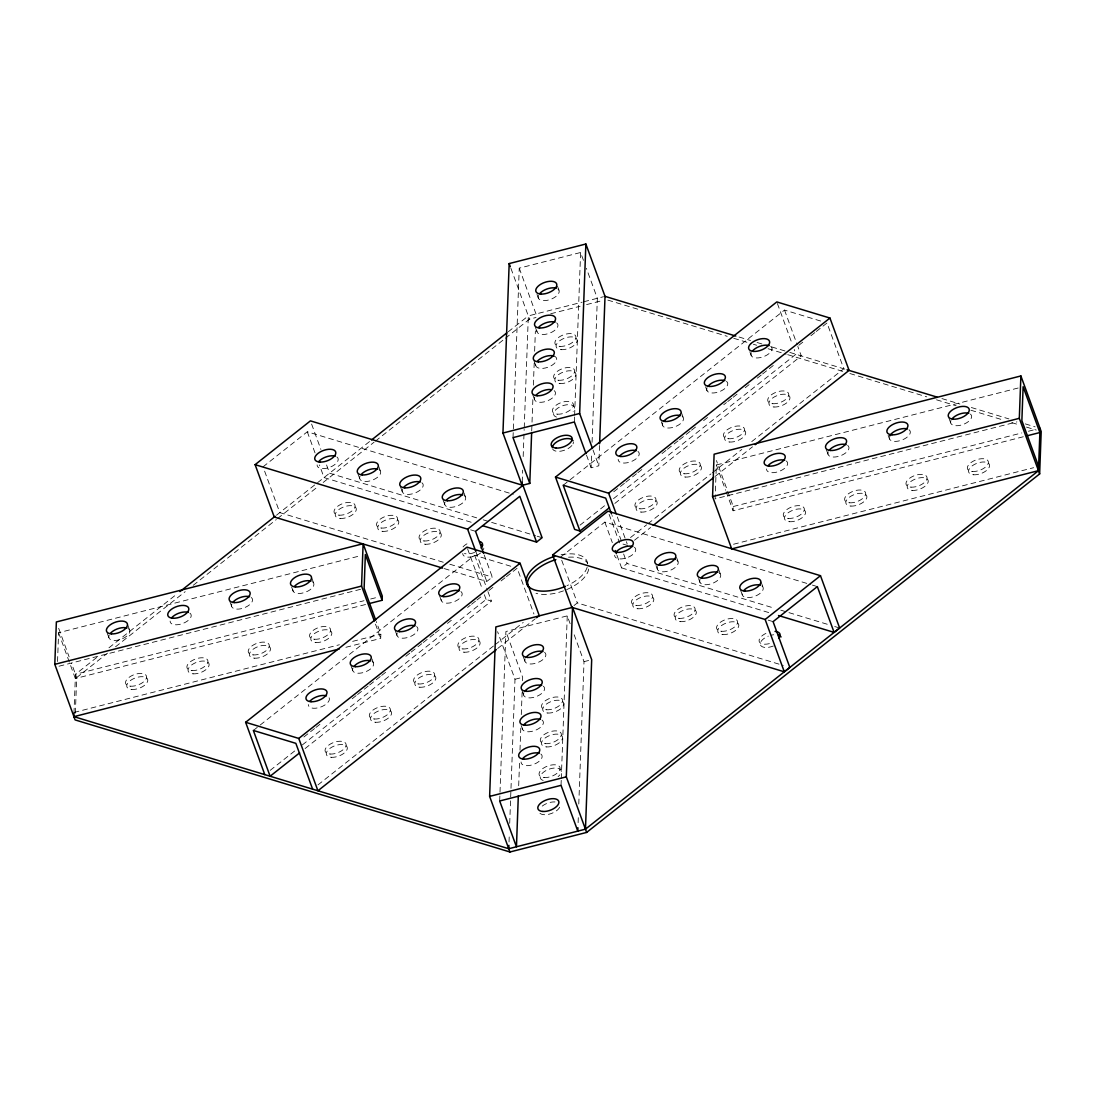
<?xml version="1.0" encoding="UTF-8"?>
<svg xmlns="http://www.w3.org/2000/svg" width="1096" height="1096" viewBox="0 0 1096 1096"><rect width="100%" height="100%" fill="white"/><g stroke="black" fill="none" stroke-linecap="round" stroke-linejoin="round"><path stroke-width="0.75" stroke-dasharray="5 3.75" d="M57.54 661.546L58.595 632.735L360.379 555.768M365.53 604.513L75.35 678.534L75.501 674.287L71.446 663.19M75.364 713.14L76.679 677.561L75.473 674.287L99.599 655.203M345.898 647.298L380.709 638.42L380.874 634.173L376.243 621.542M499.68 800.984L505.9 631.515L567.262 615.87L570.153 623.761M513.024 437.619L519.244 268.15L580.592 252.505L583.483 260.396M509.024 841.947L509.27 835.166M509.709 823.315L514.997 679.26L497.584 631.68M522.23 481.98L522.669 470.115M523.176 456.566L524.162 429.44M524.231 427.755L528.327 315.908L582.154 302.167M518.682 785.764L519.614 760.35M519.984 750.171L520.792 728.141M521.299 714.592L522.107 692.562M522.545 680.698L522.669 677.301L505.9 631.515M531.711 430.879L532.957 396.985M533.382 385.121L534.204 363.091M534.629 351.227L535.382 330.896M561.042 785.339L561.221 780.242M561.289 778.557L567.262 615.87M574.373 421.974L574.564 416.891M574.619 415.192L580.592 252.505M578.113 822.658L578.291 817.561M578.784 804.012L584.017 661.655L574.194 634.817M599.553 445.469L598.8 465.814L591.128 467.759L591.689 452.511M592.073 442.346L597.347 298.304L586.374 268.301M1018.143 388.011L716.359 464.978L715.113 498.872L1016.896 421.905M1023.294 436.756L733.114 510.777L733.265 506.53L716.442 460.553M73.966 713.236L75.473 674.287L364.023 600.704M263.026 466.828L307.291 431.783L513.27 494.31M108.97 647.777L177.292 593.703M276.439 515.243L370.215 441.017M508.215 331.8L528.313 315.895M76.679 677.561L107.49 653.161M115.532 646.804L185.197 591.662M193.225 585.305L276.288 519.572M277.631 518.504L317.826 486.693M323.183 482.459L374.092 442.168M375.435 441.099L504.05 339.308M505.393 338.253L529.505 319.169L536.026 317.498M253.354 730.457L474.664 555.288L512.27 566.701M563.207 485.227L784.517 310.072L822.123 321.484M444.264 568.591L486.775 581.497L492.31 577.113L484.213 555.014M303.907 736.978L309.264 732.731M310.606 731.676L314.634 728.498M315.977 727.429L321.347 723.182M352.186 698.769L356.214 695.576M357.556 694.522L362.927 690.275M364.256 689.22L368.283 686.028M369.626 684.973L374.996 680.726M376.339 679.657L380.353 676.479M381.696 675.41L385.724 672.232M405.849 656.299L409.863 653.12M411.206 652.052L416.576 647.818M417.919 646.75L421.933 643.571M423.275 642.503L428.646 638.256M429.988 637.201L434.002 634.009M435.345 632.954L439.373 629.762M447.428 623.391L451.442 620.213M467.54 607.472L470.225 605.348M471.568 604.293L475.596 601.101M476.924 600.046L480.952 596.854M489.008 590.484L493.022 587.305M501.078 580.935L505.092 577.743M506.434 576.688L511.805 572.441M513.147 571.386L517.175 568.194L533.93 613.993M613.76 491.762L619.117 487.515M620.459 486.46L624.487 483.268M625.83 482.213L631.186 477.966M632.529 476.897L636.557 473.719M637.899 472.65L641.927 469.472M662.039 453.552L666.067 450.36M667.409 449.305L672.766 445.058M674.109 443.99L678.136 440.811M679.479 439.743L684.849 435.496M686.192 434.441L690.206 431.262M691.549 430.194L695.576 427.015M703.618 420.645L707.646 417.453M723.744 404.712L726.429 402.588M727.771 401.533L731.786 398.341M733.128 397.286L737.156 394.094M745.198 387.737L749.226 384.545M757.268 378.175L761.295 374.996M762.638 373.928L768.008 369.681M769.351 368.626L773.365 365.434M798.847 345.267L802.875 342.089M810.93 335.719L814.945 332.526M816.287 331.471L821.658 327.225M823 326.156L827.014 322.978L843.783 368.763L751.226 442.017M270.164 770.378L295.646 750.212M302.359 744.91L486.117 599.471L491.419 601.088L304.989 748.637M580.017 525.162L605.499 504.996M613.541 498.625L795.956 354.255L794.216 349.501M614.842 503.42L801.272 355.871L797.806 346.391M560.563 557.138L604.828 522.107L810.807 584.62M317.977 784.9L493.693 645.832M495.036 644.777L523.203 622.473M630.515 537.561L646.613 524.82M647.955 523.751L710.989 473.869M712.332 472.801L741.841 449.442M497.666 648.503L535.218 618.788M634.488 540.232L650.586 527.491M714.962 476.541L752.514 446.812M574.003 605.554L577.318 602.923L783.298 665.45M616.966 555.261L621.583 567.892L627.118 563.508L774.242 608.17M583.784 301.743L603.485 296.728M550.713 313.757L580.085 306.264M586.607 304.592L602.923 300.441M59.006 666.204L360.79 589.237M370.667 599.005L377.298 597.32M733.265 506.53L1021.787 432.947M1028.418 431.249L1035.062 429.564M74.103 712.427L339.418 644.749M352.679 641.365L380.874 634.173M733.525 544.246L1033.651 467.691M514.997 679.26L522.669 677.301M584.017 661.655L588.62 660.477M739.101 337.034L750.555 340.514M757.089 342.5L761.994 343.98M771.817 346.966L788.175 351.926M789.805 352.419L845.413 369.297M941.902 398.574L959.891 404.04M971.344 407.507L1008.95 418.919M1025.308 423.892L1035.117 426.865M607.828 300.099L727.21 336.308M733.745 338.294L751.746 343.747M753.377 344.254L756.651 345.24M768.091 348.72L786.079 354.172M787.723 354.666L843.317 371.53M849.866 373.517L926.723 396.834M936.532 399.807L956.164 405.767M970.878 410.219L1003.58 420.152M1011.759 422.631L1019.938 425.111M1026.486 427.098L1036.295 430.07M812.437 585.113L817.342 586.607M627.775 545.534L622.46 543.931L612.061 515.504M476.705 517.86L329.581 473.198L326.101 463.69M483.254 519.846L535.56 535.725M537.191 536.218L542.095 537.711M780.777 610.157L787.325 612.143M788.956 612.637L828.192 624.542M834.727 626.528L839.632 628.022M471.17 522.244L324.046 477.582L319.429 464.951M621.583 567.892L768.707 612.554M470.636 529.834L475.541 531.327M768.173 620.144L773.077 621.638M443.264 562.234L279.781 512.613L264.191 469.979M449.798 564.221L492.31 577.113M948.985 418.206L950.903 423.44M888.116 435.167L889.555 439.085M784.517 310.072L797.23 344.815M777.393 303.51L791.901 343.158M826.288 449.497L828.192 454.73M749.828 351.734L751.267 355.666M705.564 386.765L707.002 390.697M761.035 581.88L762.953 587.114M716.359 464.978L725.607 490.241M726.182 491.83L733.114 510.777M681.301 412.288L683.219 417.521M740.553 590.1L742.472 595.334M718.538 568.975L720.442 574.208M661.299 421.796L662.738 425.728M698.536 578.496L699.96 582.428M676.506 557.385L677.945 561.316M557.48 286.193L558.919 290.125M656.025 565.605L657.463 569.523M536.999 294.399L538.437 298.331M593.005 449.949L598.8 465.814M617.336 516.997L627.2 543.959M519.244 268.15L535.999 313.949M609.129 514.353L619.569 542.904M623.638 554.001L627.118 563.508M586.511 455.128L591.128 467.759M535.273 326.992L537.191 332.225M604.828 522.107L612.335 542.63M510.928 268.328L529.505 319.169M534.026 360.885L535.944 366.119M532.793 394.779L534.697 400.013M561.727 560.289L577.318 602.923M463.978 492.885L465.416 496.803M523.176 656.449L525.094 661.683M475.746 551.37L486.775 581.497M474.664 555.288L487.378 590.032M487.953 591.607L491.419 601.088M521.943 690.343L523.847 695.576M467.54 548.726L482.048 588.374M484.364 594.717L486.117 599.471M443.017 499.776L444.935 505.009M521.175 725.552L522.614 729.47M400.52 486.884L402.424 492.118M439.496 595.649L441.414 600.882M378.49 465.773L380.408 471.006M358.008 473.979L359.926 479.212M395.231 630.68L397.149 635.913M311.593 424.042L320.881 449.415M307.291 431.783L315.388 453.895M375.49 624.145L380.709 638.42M371.941 658.806L373.366 662.738M350.98 665.71L352.885 670.944M311.702 577.743L313.62 582.976M291.7 587.264L293.139 591.196M229.872 601.608L231.79 606.841M127.657 624.693L129.561 629.926M107.161 632.913L109.079 638.146M58.677 628.296L69.117 656.846M58.595 632.735L75.35 678.534M474.609 552.425A11.042 5.507 -20.1 0 1 464.471 553.521M463.046 546.918A11.042 5.507 -20.1 0 1 469.554 542.575M769.378 643.64A11.042 5.507 -20.1 0 1 759.117 641.242A11.042 5.507 -20.1 0 1 767.077 632.885M561.097 554.754A32.14 16.029 -20.1 0 1 587.483 565.783M587.141 567.317A32.14 16.029 -20.1 0 1 566.975 585.675M559.659 807.231A11.042 5.507 -20.1 0 1 549.315 814.15A11.042 5.507 -20.1 0 1 539.287 812.424M542.232 806.094A11.042 5.507 -20.1 0 1 554.987 801.93M543.164 780.448A11.042 5.507 -20.1 0 1 543.465 772.201A11.042 5.507 -20.1 0 1 558.385 768.406A11.042 5.507 -20.1 0 1 558.083 776.639M573.414 442.263A11.042 5.507 -20.1 0 1 573.003 443.866M571.893 445.538A11.042 5.507 -20.1 0 1 561.275 451.086A11.042 5.507 -20.1 0 1 552.631 449.059M556.508 417.083A11.042 5.507 -20.1 0 1 556.179 409.383A11.042 5.507 -20.1 0 1 570.345 404.753A11.042 5.507 -20.1 0 1 573.14 411.644M483.815 548.082A11.042 5.507 -20.1 0 1 483.405 549.671M480.582 552.987A11.042 5.507 -20.1 0 1 469.047 557.179A11.042 5.507 -20.1 0 1 462.731 553.466M773.31 646.01A11.042 5.507 -20.1 0 1 760.556 645.188A11.042 5.507 -20.1 0 1 768.269 636.146M771.009 635.255A11.042 5.507 -20.1 0 1 773.721 634.762M588.675 569.043A32.14 16.029 -20.1 0 1 566.632 589.621M563.508 590.854A32.14 16.029 -20.1 0 1 535.985 593.292M568.523 557.206A32.14 16.029 -20.1 0 1 587.73 563.495M637.954 451.415A11.042 5.507 -20.1 0 1 631.241 461.58A11.042 5.507 -20.1 0 1 618.171 459.347M682.219 416.384A11.042 5.507 -20.1 0 1 674.15 427.043A11.042 5.507 -20.1 0 1 662.847 422.714M726.484 381.353A11.042 5.507 -20.1 0 1 718.414 392.012A11.042 5.507 -20.1 0 1 707.112 387.683M770.748 346.309A11.042 5.507 -20.1 0 1 762.665 356.981A11.042 5.507 -20.1 0 1 751.377 352.652M329.115 697.768A11.042 5.507 -20.1 0 1 320.032 707.29A11.042 5.507 -20.1 0 1 308.319 704.564M372.366 661.6A11.042 5.507 -20.1 0 1 364.297 672.259A11.042 5.507 -20.1 0 1 352.994 667.93M416.631 626.57A11.042 5.507 -20.1 0 1 408.561 637.228A11.042 5.507 -20.1 0 1 397.259 632.899M460.895 591.539A11.042 5.507 -20.1 0 1 454.182 601.704A11.042 5.507 -20.1 0 1 441.113 599.471M761.953 585.976A11.042 5.507 -20.1 0 1 755.226 596.155A11.042 5.507 -20.1 0 1 742.17 593.909M719.442 573.085A11.042 5.507 -20.1 0 1 711.373 583.743A11.042 5.507 -20.1 0 1 700.07 579.414M676.944 560.179A11.042 5.507 -20.1 0 1 668.861 570.838A11.042 5.507 -20.1 0 1 657.573 566.509M634.433 547.274A11.042 5.507 -20.1 0 1 627.72 557.453A11.042 5.507 -20.1 0 1 614.65 555.206M464.416 495.666A11.042 5.507 -20.1 0 1 456.333 506.338A11.042 5.507 -20.1 0 1 445.045 501.995M421.905 482.761A11.042 5.507 -20.1 0 1 413.836 493.433A11.042 5.507 -20.1 0 1 402.547 489.104M379.408 469.869A11.042 5.507 -20.1 0 1 371.339 480.528A11.042 5.507 -20.1 0 1 360.036 476.198M336.91 456.964A11.042 5.507 -20.1 0 1 330.184 467.143A11.042 5.507 -20.1 0 1 317.114 464.896M554.179 390.656A11.042 5.507 -20.1 0 1 546.109 401.328A11.042 5.507 -20.1 0 1 534.807 396.999M553.795 355.995A11.042 5.507 -20.1 0 1 550.028 366.365A11.042 5.507 -20.1 0 1 535.643 364.694M556.672 322.882A11.042 5.507 -20.1 0 1 549.959 333.047A11.042 5.507 -20.1 0 1 536.889 330.8M557.919 288.988A11.042 5.507 -20.1 0 1 549.836 299.646A11.042 5.507 -20.1 0 1 538.547 295.317M540.849 754.021A11.042 5.507 -20.1 0 1 534.122 764.2A11.042 5.507 -20.1 0 1 521.066 761.953M542.095 720.127A11.042 5.507 -20.1 0 1 535.369 730.306A11.042 5.507 -20.1 0 1 522.299 728.059M543.328 686.233A11.042 5.507 -20.1 0 1 535.259 696.905A11.042 5.507 -20.1 0 1 523.957 692.562M544.575 652.339A11.042 5.507 -20.1 0 1 536.506 663.012A11.042 5.507 -20.1 0 1 525.203 658.669M128.561 628.789A11.042 5.507 -20.1 0 1 120.492 639.461A11.042 5.507 -20.1 0 1 109.189 635.118M189.909 613.144A11.042 5.507 -20.1 0 1 183.196 623.323A11.042 5.507 -20.1 0 1 170.127 621.076M251.272 597.498A11.042 5.507 -20.1 0 1 243.189 608.157A11.042 5.507 -20.1 0 1 231.9 603.828M312.62 581.853A11.042 5.507 -20.1 0 1 305.907 592.018A11.042 5.507 -20.1 0 1 292.838 589.771M786.325 461.032A11.042 5.507 -20.1 0 1 779.612 471.212A11.042 5.507 -20.1 0 1 766.542 468.965M847.674 445.387A11.042 5.507 -20.1 0 1 839.605 456.059A11.042 5.507 -20.1 0 1 828.302 451.716M909.036 429.742A11.042 5.507 -20.1 0 1 902.309 439.907A11.042 5.507 -20.1 0 1 889.24 437.674M970.385 414.096A11.042 5.507 -20.1 0 1 962.302 424.755A11.042 5.507 -20.1 0 1 951.013 420.426M544.137 777.571A11.042 5.507 -20.1 0 0 560.138 768.488A11.042 5.507 -20.1 0 0 544.507 767.474A11.042 5.507 -20.1 0 0 544.137 777.571M545.37 743.677A11.042 5.507 -20.1 0 0 561.371 734.594A11.042 5.507 -20.1 0 0 545.74 733.58A11.042 5.507 -20.1 0 0 545.37 743.677M546.616 709.783A11.042 5.507 -20.1 0 0 562.618 700.7A11.042 5.507 -20.1 0 0 546.986 699.686A11.042 5.507 -20.1 0 0 546.616 709.783M559.946 346.391A11.042 5.507 -20.1 0 0 575.948 337.321A11.042 5.507 -20.1 0 0 560.316 336.308A11.042 5.507 -20.1 0 0 559.946 346.391M558.7 380.285A11.042 5.507 -20.1 0 0 574.701 371.215A11.042 5.507 -20.1 0 0 559.07 370.201A11.042 5.507 -20.1 0 0 558.7 380.285M557.453 414.178A11.042 5.507 -20.1 0 0 573.468 405.109A11.042 5.507 -20.1 0 0 557.837 404.095A11.042 5.507 -20.1 0 0 557.453 414.178M130.602 686.206A11.042 5.507 -20.1 0 0 146.604 677.136A11.042 5.507 -20.1 0 0 130.972 676.122A11.042 5.507 -20.1 0 0 130.602 686.206M191.951 670.56A11.042 5.507 -20.1 0 0 207.952 661.477A11.042 5.507 -20.1 0 0 192.321 660.477A11.042 5.507 -20.1 0 0 191.951 670.56M253.299 654.915A11.042 5.507 -20.1 0 0 269.301 645.832A11.042 5.507 -20.1 0 0 253.669 644.818A11.042 5.507 -20.1 0 0 253.299 654.915M314.648 639.269A11.042 5.507 -20.1 0 0 330.65 630.186A11.042 5.507 -20.1 0 0 315.018 629.173A11.042 5.507 -20.1 0 0 314.648 639.269M788.353 518.449A11.042 5.507 -20.1 0 0 804.354 509.366A11.042 5.507 -20.1 0 0 788.723 508.352A11.042 5.507 -20.1 0 0 788.353 518.449M849.715 502.804A11.042 5.507 -20.1 0 0 865.717 493.721A11.042 5.507 -20.1 0 0 850.085 492.707A11.042 5.507 -20.1 0 0 849.715 502.804M911.064 487.158A11.042 5.507 -20.1 0 0 927.065 478.075A11.042 5.507 -20.1 0 0 911.434 477.061A11.042 5.507 -20.1 0 0 911.064 487.158M972.412 471.499A11.042 5.507 -20.1 0 0 988.414 462.43A11.042 5.507 -20.1 0 0 972.782 461.416A11.042 5.507 -20.1 0 0 972.412 471.499M339.116 515.189A11.042 5.507 -20.1 0 0 355.118 506.105A11.042 5.507 -20.1 0 0 339.486 505.092A11.042 5.507 -20.1 0 0 339.116 515.189M381.627 528.08A11.042 5.507 -20.1 0 0 397.615 518.997A11.042 5.507 -20.1 0 0 381.983 517.997A11.042 5.507 -20.1 0 0 381.627 528.08M424.125 540.986A11.042 5.507 -20.1 0 0 440.126 531.903A11.042 5.507 -20.1 0 0 424.495 530.889A11.042 5.507 -20.1 0 0 424.125 540.986M462.937 648.955A11.042 5.507 -20.1 0 0 478.938 639.872A11.042 5.507 -20.1 0 0 463.307 638.858A11.042 5.507 -20.1 0 0 462.937 648.955M418.672 683.986A11.042 5.507 -20.1 0 0 434.674 674.903A11.042 5.507 -20.1 0 0 419.042 673.889A11.042 5.507 -20.1 0 0 418.672 683.986M374.407 719.017A11.042 5.507 -20.1 0 0 390.409 709.934A11.042 5.507 -20.1 0 0 374.777 708.92A11.042 5.507 -20.1 0 0 374.407 719.017M330.143 754.048A11.042 5.507 -20.1 0 0 346.144 744.965A11.042 5.507 -20.1 0 0 330.513 743.951A11.042 5.507 -20.1 0 0 330.143 754.048M639.995 508.818A11.042 5.507 -20.1 0 0 655.983 499.749A11.042 5.507 -20.1 0 0 640.352 498.735A11.042 5.507 -20.1 0 0 639.995 508.818M684.247 473.787A11.042 5.507 -20.1 0 0 700.248 464.718A11.042 5.507 -20.1 0 0 684.616 463.704A11.042 5.507 -20.1 0 0 684.247 473.787M728.525 438.756A11.042 5.507 -20.1 0 0 744.513 429.673A11.042 5.507 -20.1 0 0 728.881 428.673A11.042 5.507 -20.1 0 0 728.525 438.756M772.776 403.725A11.042 5.507 -20.1 0 0 788.778 394.656A11.042 5.507 -20.1 0 0 773.146 393.642A11.042 5.507 -20.1 0 0 772.776 403.725M636.625 605.499A11.042 5.507 -20.1 0 0 652.627 596.416A11.042 5.507 -20.1 0 0 636.995 595.402A11.042 5.507 -20.1 0 0 636.625 605.499M679.136 618.391A11.042 5.507 -20.1 0 0 695.138 609.321A11.042 5.507 -20.1 0 0 679.506 608.307A11.042 5.507 -20.1 0 0 679.136 618.391M721.634 631.296A11.042 5.507 -20.1 0 0 737.635 622.213A11.042 5.507 -20.1 0 0 722.004 621.213A11.042 5.507 -20.1 0 0 721.634 631.296M546.562 746.924A11.042 5.507 -20.1 0 0 562.563 737.841A11.042 5.507 -20.1 0 0 546.931 736.827A11.042 5.507 -20.1 0 0 546.562 746.924M547.808 713.03A11.042 5.507 -20.1 0 0 563.81 703.947A11.042 5.507 -20.1 0 0 548.178 702.933A11.042 5.507 -20.1 0 0 547.808 713.03M559.905 383.559A11.042 5.507 -20.1 0 0 575.907 374.476A11.042 5.507 -20.1 0 0 560.275 373.476A11.042 5.507 -20.1 0 0 559.905 383.559M561.138 349.665A11.042 5.507 -20.1 0 0 577.154 340.582A11.042 5.507 -20.1 0 0 561.522 339.582A11.042 5.507 -20.1 0 0 561.138 349.665M973.618 474.774A11.042 5.507 -20.1 0 0 989.62 465.69A11.042 5.507 -20.1 0 0 973.988 464.69A11.042 5.507 -20.1 0 0 973.618 474.774M912.256 490.419A11.042 5.507 -20.1 0 0 928.257 481.35A11.042 5.507 -20.1 0 0 912.625 480.336A11.042 5.507 -20.1 0 0 912.256 490.419M850.907 506.078A11.042 5.507 -20.1 0 0 866.909 496.995A11.042 5.507 -20.1 0 0 851.277 495.981A11.042 5.507 -20.1 0 0 850.907 506.078M789.558 521.723A11.042 5.507 -20.1 0 0 805.56 512.64A11.042 5.507 -20.1 0 0 789.928 511.627A11.042 5.507 -20.1 0 0 789.558 521.723M315.854 642.53A11.042 5.507 -20.1 0 0 331.855 633.461A11.042 5.507 -20.1 0 0 316.223 632.447A11.042 5.507 -20.1 0 0 315.854 642.53M254.505 658.189A11.042 5.507 -20.1 0 0 270.507 649.106A11.042 5.507 -20.1 0 0 254.875 648.092A11.042 5.507 -20.1 0 0 254.505 658.189M193.143 673.835A11.042 5.507 -20.1 0 0 209.144 664.751A11.042 5.507 -20.1 0 0 193.513 663.738A11.042 5.507 -20.1 0 0 193.143 673.835M131.794 689.48A11.042 5.507 -20.1 0 0 147.796 680.397A11.042 5.507 -20.1 0 0 132.164 679.397A11.042 5.507 -20.1 0 0 131.794 689.48M331.334 757.309A11.042 5.507 -20.1 0 0 347.336 748.239A11.042 5.507 -20.1 0 0 331.704 747.225A11.042 5.507 -20.1 0 0 331.334 757.309M375.599 722.278A11.042 5.507 -20.1 0 0 391.601 713.208A11.042 5.507 -20.1 0 0 375.969 712.195A11.042 5.507 -20.1 0 0 375.599 722.278M419.864 687.247A11.042 5.507 -20.1 0 0 435.865 678.177A11.042 5.507 -20.1 0 0 420.234 677.164A11.042 5.507 -20.1 0 0 419.864 687.247M464.129 652.216A11.042 5.507 -20.1 0 0 480.13 643.147A11.042 5.507 -20.1 0 0 464.499 642.133A11.042 5.507 -20.1 0 0 464.129 652.216M641.187 512.092A11.042 5.507 -20.1 0 0 657.189 503.009A11.042 5.507 -20.1 0 0 641.544 502.009A11.042 5.507 -20.1 0 0 641.187 512.092M685.452 477.061A11.042 5.507 -20.1 0 0 701.454 467.978A11.042 5.507 -20.1 0 0 685.822 466.978A11.042 5.507 -20.1 0 0 685.452 477.061M729.717 442.031A11.042 5.507 -20.1 0 0 745.718 432.947A11.042 5.507 -20.1 0 0 730.073 431.947A11.042 5.507 -20.1 0 0 729.717 442.031M773.982 407A11.042 5.507 -20.1 0 0 789.983 397.917A11.042 5.507 -20.1 0 0 774.351 396.916A11.042 5.507 -20.1 0 0 773.982 407M722.826 634.57A11.042 5.507 -20.1 0 0 738.841 625.487A11.042 5.507 -20.1 0 0 723.196 624.473A11.042 5.507 -20.1 0 0 722.826 634.57M680.328 621.665A11.042 5.507 -20.1 0 0 696.33 612.582A11.042 5.507 -20.1 0 0 680.698 611.582A11.042 5.507 -20.1 0 0 680.328 621.665M637.831 608.76A11.042 5.507 -20.1 0 0 653.833 599.69A11.042 5.507 -20.1 0 0 638.201 598.676A11.042 5.507 -20.1 0 0 637.831 608.76M425.317 544.26A11.042 5.507 -20.1 0 0 441.318 535.177A11.042 5.507 -20.1 0 0 425.686 534.163A11.042 5.507 -20.1 0 0 425.317 544.26M382.819 531.355A11.042 5.507 -20.1 0 0 398.821 522.271A11.042 5.507 -20.1 0 0 383.175 521.271A11.042 5.507 -20.1 0 0 382.819 531.355M340.308 518.449A11.042 5.507 -20.1 0 0 356.31 509.38A11.042 5.507 -20.1 0 0 340.678 508.366A11.042 5.507 -20.1 0 0 340.308 518.449"/><path stroke-width="1.5" d="M339.253 648.983L73.953 716.661L54.8 664.327L56.362 621.953L363.119 543.712L382.271 596.046L382.12 600.279L368.845 603.663M374.325 620.966L361.557 586.086L363.119 543.712M1020.883 375.955L1019.321 418.33L1038.474 470.664L731.717 548.904L712.564 496.57L714.113 454.21L1020.883 375.955L1041.2 431.55L1039.638 473.924L586.634 832.426L509.941 851.989L489.624 796.395L495.844 626.926L572.537 607.362L591.689 659.696L585.47 829.165L508.75 848.729L73.843 716.62L73.966 713.236M531.642 432.578L529.779 483.418L522.107 485.364L502.954 433.03L509.174 263.574L585.867 244.011L605.019 296.345L599.608 443.784M508.777 848.729L508.9 845.345M522.107 485.364L522.23 481.98M518.312 795.929L516.449 846.77L499.68 800.984L561.042 785.339L577.798 831.124L577.921 827.74M586.634 832.426L566.317 776.831L572.537 607.362M592.415 448.36L579.647 413.48L585.867 244.011M1039.638 473.924L1038.474 470.718L1040.035 428.289M442.633 568.098L274.26 516.997L255.108 464.663L310.428 420.864L522.943 485.377L542.095 537.711L536.561 542.082L482.624 525.71M179.977 591.58L275.096 516.298M371.558 439.962L506.873 332.869M255.108 464.663L467.622 529.163L522.943 485.377M264.794 774.625L245.641 722.291L466.965 547.137L520.093 563.262L539.246 615.596L536.561 617.719M609.472 507.667L579.962 531.026L574.647 529.409L555.494 477.075L776.817 301.921L829.946 318.046L849.085 370.38L755.199 444.688M245.641 722.291L298.77 738.43L520.093 563.262M555.494 477.075L608.623 493.2L829.946 318.046M299.619 752.884L270.109 776.242L253.354 730.457L295.851 743.348L312.62 789.147M834.097 632.392L817.342 586.607L773.077 621.638L789.832 667.437L784.311 671.807L571.797 607.307L552.644 554.973L607.965 511.174L820.479 575.688L839.632 628.022L834.097 632.392L778.516 615.527M496.324 649.572L317.922 790.764L298.77 738.43M653.257 525.368L713.619 477.596M552.644 554.973L765.159 619.473L820.479 575.688M585.442 829.165L1038.474 470.718M502.954 433.03L579.647 413.48M54.8 664.327L361.557 586.086M712.564 496.57L1019.321 418.33M1026.61 435.907L1039.871 432.536L1023.116 386.737L1021.869 420.631L1038.624 466.417M489.624 796.395L566.317 776.831M604.992 296.345L735.827 336.047M847.044 369.79L936.998 397.081M509.941 851.989L75.117 719.921L73.843 716.62M765.159 619.473L784.311 671.807M608.623 493.2L616.171 513.819M611.486 513.928L605.704 498.132L563.207 485.227L579.962 531.026M585.935 453.552L574.373 421.974L513.024 437.619L529.779 483.418M615.226 550.521L616.39 553.686M509.174 263.574L510.339 266.739M536.561 542.082L519.805 496.296L475.541 531.327L483.637 553.439M467.622 529.163L475.746 551.37M382.12 600.279L365.352 554.494L364.119 588.388L375.668 619.966M479.678 541.479A11.042 5.507 -20.1 0 1 481.103 548.082M775.05 631.419A11.042 5.507 -20.1 0 1 778.626 638.393M565.44 586.346A32.14 16.029 -20.1 0 1 526.71 583.497A32.14 16.029 -20.1 0 1 554.686 556.343M552.329 447.648A11.042 5.507 -20.1 0 1 561.7 439.537A11.042 5.507 -20.1 0 1 573.112 440.852M480.884 544.753A11.042 5.507 -20.1 0 1 482.514 545.52M778.393 635.064A11.042 5.507 -20.1 0 1 781.037 636.981M527.902 586.757A32.14 16.029 -20.1 0 1 555.878 559.618M619.692 456.073A11.042 5.507 -20.1 0 1 636.324 450.634M663.957 421.042A11.042 5.507 -20.1 0 1 680.589 415.603M708.222 386.011A11.042 5.507 -20.1 0 1 724.853 380.572M752.486 350.98A11.042 5.507 -20.1 0 1 769.118 345.541M309.839 701.289A11.042 5.507 -20.1 0 1 326.471 695.85M354.104 666.258A11.042 5.507 -20.1 0 1 370.736 660.82M398.369 631.228A11.042 5.507 -20.1 0 1 415 625.789M442.633 596.197A11.042 5.507 -20.1 0 1 459.265 590.758M743.677 590.634A11.042 5.507 -20.1 0 1 760.323 585.196M701.18 577.743A11.042 5.507 -20.1 0 1 717.812 572.304M658.682 564.837A11.042 5.507 -20.1 0 1 675.314 559.398M616.171 551.932A11.042 5.507 -20.1 0 1 632.803 546.493M446.154 500.324A11.042 5.507 -20.1 0 1 462.786 494.885M403.643 487.419A11.042 5.507 -20.1 0 1 420.275 481.993M361.146 474.527A11.042 5.507 -20.1 0 1 377.778 469.088M318.635 461.622A11.042 5.507 -20.1 0 1 335.266 456.183M535.917 395.327A11.042 5.507 -20.1 0 1 550.398 389.518M537.163 361.433A11.042 5.507 -20.1 0 1 553.795 355.995M538.41 327.54A11.042 5.507 -20.1 0 1 555.042 322.101M539.657 293.646A11.042 5.507 -20.1 0 1 556.289 288.207M522.587 758.679A11.042 5.507 -20.1 0 1 539.218 753.24M523.82 724.785A11.042 5.507 -20.1 0 1 540.451 719.346M525.066 690.891A11.042 5.507 -20.1 0 1 541.698 685.452M526.313 656.997A11.042 5.507 -20.1 0 1 542.945 651.558M110.299 633.447A11.042 5.507 -20.1 0 1 126.931 628.008M171.647 617.802A11.042 5.507 -20.1 0 1 188.279 612.363M233.01 602.156A11.042 5.507 -20.1 0 1 249.641 596.717M294.358 586.511A11.042 5.507 -20.1 0 1 310.99 581.072M768.063 465.69A11.042 5.507 -20.1 0 1 784.695 460.265M829.412 450.045A11.042 5.507 -20.1 0 1 846.043 444.606M889.664 436.071A11.042 5.507 -20.1 0 1 907.392 428.961M952.123 418.754A11.042 5.507 -20.1 0 1 968.754 413.315M542.89 811.465A11.042 5.507 -20.1 0 0 558.892 802.382A11.042 5.507 -20.1 0 0 543.26 801.368A11.042 5.507 -20.1 0 0 542.89 811.465M556.22 448.072A11.042 5.507 -20.1 0 0 572.222 439.003A11.042 5.507 -20.1 0 0 556.59 437.989A11.042 5.507 -20.1 0 0 556.22 448.072M620.87 456.498A11.042 5.507 -20.1 0 0 636.872 447.415A11.042 5.507 -20.1 0 0 621.24 446.415A11.042 5.507 -20.1 0 0 620.87 456.498M665.135 421.467A11.042 5.507 -20.1 0 0 681.137 412.384A11.042 5.507 -20.1 0 0 665.505 411.384A11.042 5.507 -20.1 0 0 665.135 421.467M709.386 386.436A11.042 5.507 -20.1 0 0 725.401 377.353A11.042 5.507 -20.1 0 0 709.77 376.353A11.042 5.507 -20.1 0 0 709.386 386.436M753.651 351.405A11.042 5.507 -20.1 0 0 769.652 342.322A11.042 5.507 -20.1 0 0 754.021 341.322A11.042 5.507 -20.1 0 0 753.651 351.405M311.017 701.714A11.042 5.507 -20.1 0 0 327.019 692.645A11.042 5.507 -20.1 0 0 311.387 691.631A11.042 5.507 -20.1 0 0 311.017 701.714M355.282 666.683A11.042 5.507 -20.1 0 0 371.284 657.614A11.042 5.507 -20.1 0 0 355.652 656.6A11.042 5.507 -20.1 0 0 355.282 666.683M399.547 631.652A11.042 5.507 -20.1 0 0 415.548 622.569A11.042 5.507 -20.1 0 0 399.917 621.569A11.042 5.507 -20.1 0 0 399.547 631.652M443.798 596.621A11.042 5.507 -20.1 0 0 459.799 587.538A11.042 5.507 -20.1 0 0 444.168 586.538A11.042 5.507 -20.1 0 0 443.798 596.621M744.855 591.073A11.042 5.507 -20.1 0 0 760.857 581.99A11.042 5.507 -20.1 0 0 745.225 580.976A11.042 5.507 -20.1 0 0 744.855 591.073M702.358 578.167A11.042 5.507 -20.1 0 0 718.36 569.084A11.042 5.507 -20.1 0 0 702.728 568.084A11.042 5.507 -20.1 0 0 702.358 578.167M659.847 565.262A11.042 5.507 -20.1 0 0 675.848 556.193A11.042 5.507 -20.1 0 0 660.217 555.179A11.042 5.507 -20.1 0 0 659.847 565.262M617.349 552.37A11.042 5.507 -20.1 0 0 633.351 543.287A11.042 5.507 -20.1 0 0 617.719 542.273A11.042 5.507 -20.1 0 0 617.349 552.37M447.319 500.762A11.042 5.507 -20.1 0 0 463.32 491.679A11.042 5.507 -20.1 0 0 447.689 490.666A11.042 5.507 -20.1 0 0 447.319 500.762M404.821 487.857A11.042 5.507 -20.1 0 0 420.823 478.774A11.042 5.507 -20.1 0 0 405.191 477.76A11.042 5.507 -20.1 0 0 404.821 487.857M362.31 474.952A11.042 5.507 -20.1 0 0 378.325 465.882A11.042 5.507 -20.1 0 0 362.68 464.868A11.042 5.507 -20.1 0 0 362.31 474.952M319.813 462.06A11.042 5.507 -20.1 0 0 335.814 452.977A11.042 5.507 -20.1 0 0 320.183 451.963A11.042 5.507 -20.1 0 0 319.813 462.06M537.095 395.752A11.042 5.507 -20.1 0 0 553.096 386.669A11.042 5.507 -20.1 0 0 537.465 385.669A11.042 5.507 -20.1 0 0 537.095 395.752M538.341 361.858A11.042 5.507 -20.1 0 0 554.343 352.775A11.042 5.507 -20.1 0 0 538.711 351.775A11.042 5.507 -20.1 0 0 538.341 361.858M539.575 327.964A11.042 5.507 -20.1 0 0 555.576 318.881A11.042 5.507 -20.1 0 0 539.944 317.881A11.042 5.507 -20.1 0 0 539.575 327.964M540.821 294.071A11.042 5.507 -20.1 0 0 556.823 284.987A11.042 5.507 -20.1 0 0 541.191 283.987A11.042 5.507 -20.1 0 0 540.821 294.071M523.751 759.117A11.042 5.507 -20.1 0 0 539.753 750.034A11.042 5.507 -20.1 0 0 524.121 749.02A11.042 5.507 -20.1 0 0 523.751 759.117M524.998 725.223A11.042 5.507 -20.1 0 0 540.999 716.14A11.042 5.507 -20.1 0 0 525.368 715.126A11.042 5.507 -20.1 0 0 524.998 725.223M526.244 691.329A11.042 5.507 -20.1 0 0 542.246 682.246A11.042 5.507 -20.1 0 0 526.614 681.233A11.042 5.507 -20.1 0 0 526.244 691.329M527.491 657.436A11.042 5.507 -20.1 0 0 543.493 648.353A11.042 5.507 -20.1 0 0 527.861 647.339A11.042 5.507 -20.1 0 0 527.491 657.436M111.477 633.885A11.042 5.507 -20.1 0 0 127.479 624.802A11.042 5.507 -20.1 0 0 111.847 623.788A11.042 5.507 -20.1 0 0 111.477 633.885M172.826 618.24A11.042 5.507 -20.1 0 0 188.827 609.157A11.042 5.507 -20.1 0 0 173.195 608.143A11.042 5.507 -20.1 0 0 172.826 618.24M234.174 602.581A11.042 5.507 -20.1 0 0 250.176 593.511A11.042 5.507 -20.1 0 0 234.544 592.498A11.042 5.507 -20.1 0 0 234.174 602.581M295.536 586.935A11.042 5.507 -20.1 0 0 311.538 577.852A11.042 5.507 -20.1 0 0 295.906 576.852A11.042 5.507 -20.1 0 0 295.536 586.935M769.228 466.129A11.042 5.507 -20.1 0 0 785.243 457.046A11.042 5.507 -20.1 0 0 769.598 456.032A11.042 5.507 -20.1 0 0 769.228 466.129M830.59 450.483A11.042 5.507 -20.1 0 0 846.592 441.4A11.042 5.507 -20.1 0 0 830.96 440.387A11.042 5.507 -20.1 0 0 830.59 450.483M891.938 434.824A11.042 5.507 -20.1 0 0 907.94 425.755A11.042 5.507 -20.1 0 0 892.308 424.741A11.042 5.507 -20.1 0 0 891.938 434.824M953.287 419.179A11.042 5.507 -20.1 0 0 969.289 410.096A11.042 5.507 -20.1 0 0 953.657 409.096A11.042 5.507 -20.1 0 0 953.287 419.179"/></g></svg>
